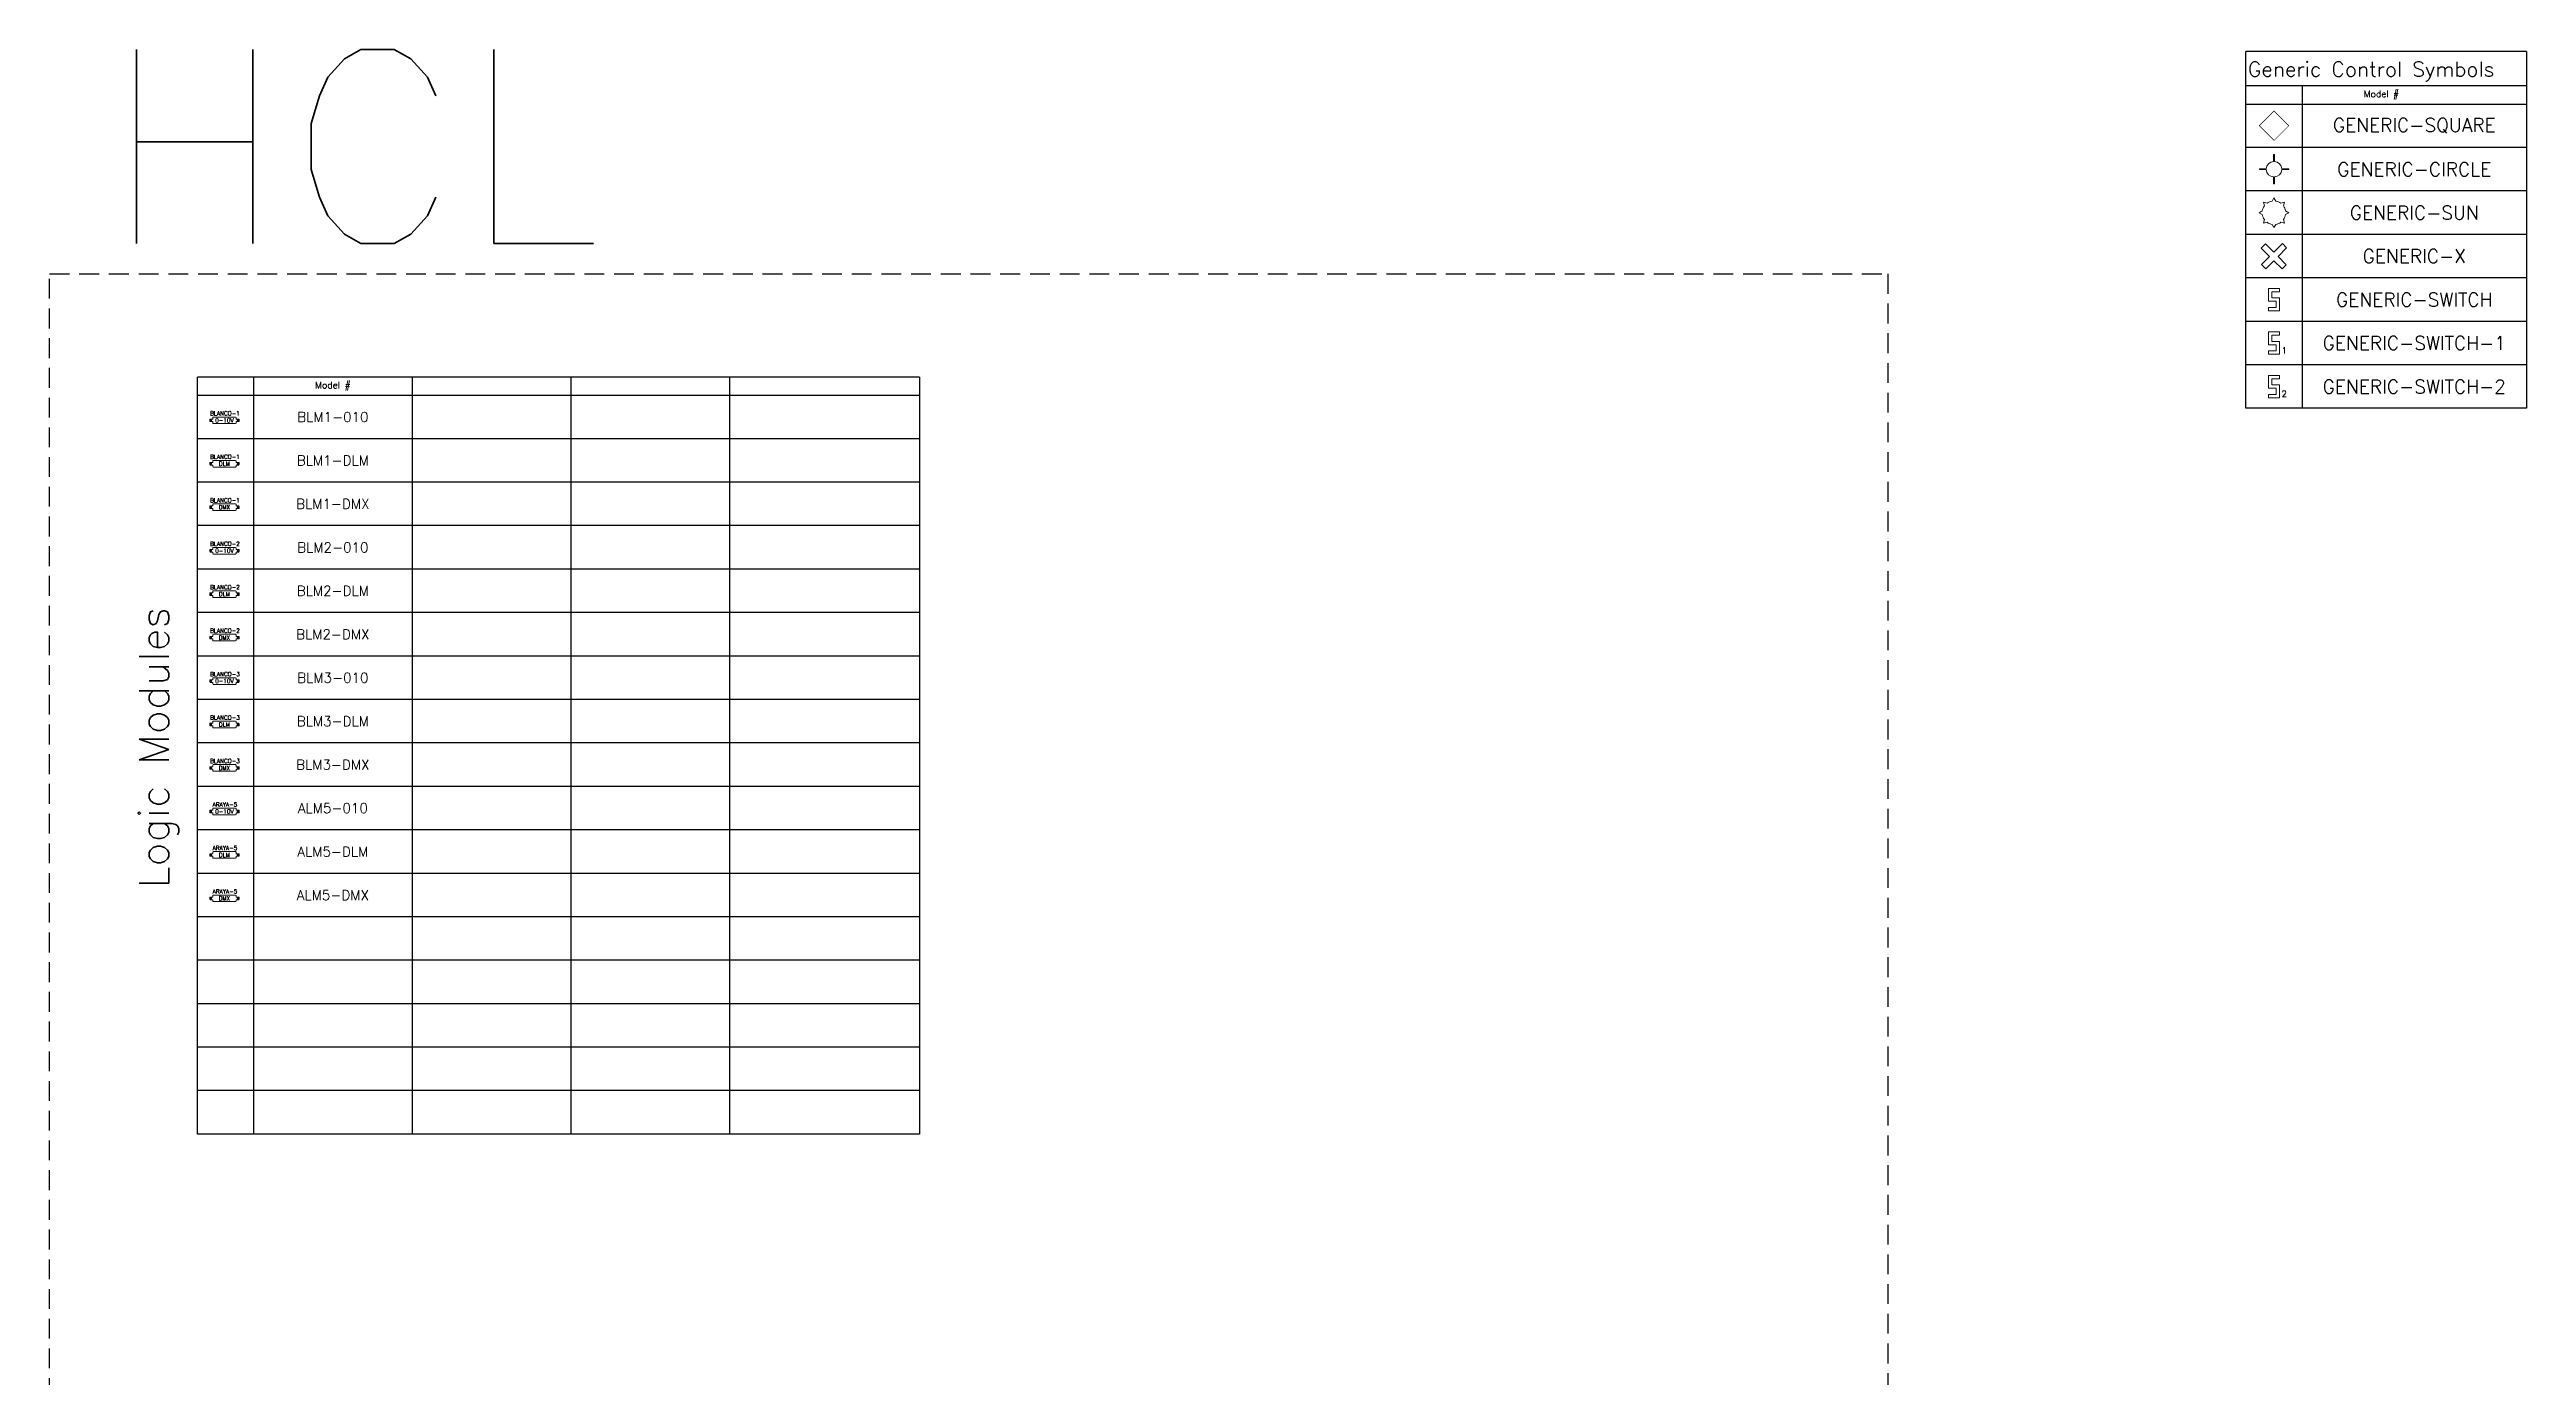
# Model space of a CAD drawing. Header units: inches. Extents: x -13775 to 9910, y -4933 to 5507.
# Drawn here: x -221 to 2780, y -3324 to -1715 of the extents above; entities that cross this region are included whole.
import ezdxf
from ezdxf.enums import TextEntityAlignment as Align

# ---------------------------------------------------------------- set-up
doc = ezdxf.new("R2010")
doc.units = ezdxf.units.IN
doc.header["$LTSCALE"] = 48
doc.header["$MEASUREMENT"] = 0
doc.linetypes.add('DASHED', pattern=[0.75, 0.5, -0.25])
doc.layers.add('Boxes', color=7, linetype='Continuous')
doc.layers.add('Text', color=7, linetype='Continuous')
doc.layers.add('WATTSTOPPER', color=160, linetype='Continuous', lineweight=0)
doc.styles.add('ROMANC', font='COMPLEX.SHX')
doc.styles.add('ROMANS', font='ROMANS')
doc.styles.add('WSNotes', font='complex.shx', dxfattribs={"height": 18})

# ---------------------------------------------------------------- blocks, each defined once
blk = doc.blocks.new('GENERIC-SQUARE')
at = {"linetype": 'Continuous'}
blk.add_wipeout([(0, -17.8), (-17.8, 0), (0, 17.8), (17.8, 0)], dxfattribs=at)
at = {"linetype": 'Continuous', "const_width": 0.75}
blk.add_lwpolyline([(0, -17.8), (-17.8, 0), (0, 17.8), (17.8, 0)], close=True, dxfattribs=at)
at = {"style": 'ROMANC'}
blk.add_attdef('CIRCUIT', text='', height=7.51, dxfattribs=at).set_placement((0, -19.4), align=Align.TOP_CENTER)
at = {"style": 'WSNotes', "flags": 1}
blk.add_attdef('ROOMID', (30.7, -11.2), '', height=10.6, dxfattribs=at)
blk = doc.blocks.new('GENERIC-CIRCLE')
blk.add_wipeout([(-0.5, 17.8), (-0.5, 9.3), (-3.6, 8.7), (-6.6, 6.6), (-8.7, 3.6), (-9.3, 0.5), (-17.8, 0.5), (-17.8, -0.5), (-9.3, -0.5), (-8.7, -3.6), (-6.6, -6.6), (-3.6, -8.7), (-0.5, -9.3), (-0.5, -17.8), (0.5, -17.8), (0.5, -9.3), (3.6, -8.7), (6.6, -6.6), (8.7, -3.6), (9.3, -0.5), (17.8, -0.5), (17.8, 0.5), (9.3, 0.5), (8.7, 3.6), (6.6, 6.6), (3.6, 8.7), (0.5, 9.3), (0.5, 17.8)])
blk.add_lwpolyline([(-9.4, 0.5), (-17.8, 0.5), (-17.8, -0.5), (-9.4, -0.5, 0.383328), (-0.5, -9.4), (-0.5, -17.8), (0.5, -17.8), (0.5, -9.4, 0.383328), (9.4, -0.5), (17.8, -0.5), (17.8, 0.5), (9.4, 0.5, 0.383328), (0.5, 9.4), (0.5, 17.8), (-0.5, 17.8), (-0.5, 9.4, 0.383328)], format="xyb", close=True)
at = {"style": 'ROMANC'}
blk.add_attdef('CIRCUIT', text='', height=7.51, dxfattribs=at).set_placement((0, -19.4), align=Align.TOP_CENTER)
at = {"style": 'WSNotes', "flags": 1}
blk.add_attdef('ROOMID', (30.7, -11.2), '', height=10.6, dxfattribs=at)
blk = doc.blocks.new('GENERIC-SUN')
at = {"style": 'WSNotes', "flags": 1}
blk.add_attdef('ROOMID', (30.7, -11.2), '', height=10.6, dxfattribs=at)
blk.add_wipeout([(5.5, 13.2), (0, 14.2), (-5.5, 13.2), (-10.1, 10.1), (-13.2, 5.5), (-14.2, 0), (-13.2, -5.5), (-10.1, -10.1), (-5.5, -13.2), (0, -14.2), (5.5, -13.2), (10.1, -10.1), (13.2, -5.5), (14.2, 0), (13.2, 5.5), (10.1, 10.1)])
blk.add_lwpolyline([(-14.1, -2.3, 0.115626), (-11.6, -8.3), (-12.8, -12.8), (-8.3, -11.6, 0.115626), (-2.3, -14.1), (0, -18), (2.3, -14.1, 0.115626), (8.3, -11.6), (12.8, -12.8), (11.6, -8.3, 0.115626), (14.1, -2.3), (18, 0), (14.1, 2.3, 0.115626), (11.6, 8.3), (12.8, 12.8), (8.3, 11.6, 0.115626), (2.3, 14.1), (0, 18), (-2.3, 14.1, 0.115626), (-8.3, 11.6), (-12.8, 12.8), (-11.6, 8.3, 0.115626), (-14.1, 2.3), (-18, 0)], format="xyb", close=True)
at = {"style": 'ROMANC'}
for tag, height, p in [('CIRCUIT', 7.51, (0, -26.1)), ('PANELID', 6, (-2.2, -19.3))]:
    blk.add_attdef(tag, text='', height=height, dxfattribs=at).set_placement(p, align=Align.TOP_CENTER)
blk = doc.blocks.new('GENERIC-X')
at = {"style": 'WSNotes', "flags": 1}
blk.add_attdef('ROOMID', (30.7, -11.2), '', height=10.6, dxfattribs=at)
blk.add_wipeout([(9.7, -15.5), (14.8, -10.4), (4.8, -0.3), (15.2, 10.1), (10.1, 15.2), (-0.3, 4.8), (-10.4, 14.8), (-15.5, 9.7), (-5.5, -0.3), (-15.2, -10.1), (-10.1, -15.2), (-0.3, -5.5)])
blk.add_lwpolyline([(9.7, -15.5), (14.8, -10.4), (4.8, -0.3), (15.2, 10.1), (10.1, 15.2), (-0.3, 4.8), (-10.4, 14.8), (-15.5, 9.7), (-5.5, -0.3), (-15.2, -10.1), (-10.1, -15.2), (-0.3, -5.5)], close=True)
at = {"style": 'ROMANC'}
blk.add_attdef('CIRCUIT', text='', height=7.51, dxfattribs=at).set_placement((0, -19.4), align=Align.TOP_CENTER)
blk = doc.blocks.new('*U573')
at = {"style": 'WSNotes', "flags": 1}
blk.add_attdef('ROOMID', (38.3, 11.6), '', height=10.6, dxfattribs=at)
at = {"style": 'ROMANC'}
blk.add_attdef('CIRCUIT', text='', height=6, dxfattribs=at).set_placement((9.9, -10), align=Align.TOP_CENTER)
blk.add_wipeout([(-6.7, 4), (2.7, 4), (2.7, 11.5), (0, 11.5), (-6.7, 11.5), (-6.7, 27), (6.7, 27), (6.7, 23), (-2.7, 23), (-2.7, 15.5), (0, 15.5), (6.7, 15.5), (6.7, 0), (-6.7, 0)])
blk.add_lwpolyline([(-6.7, 4), (2.7, 4), (2.7, 11.5), (0, 11.5), (-6.7, 11.5), (-6.7, 27), (6.7, 27), (6.7, 23), (-2.7, 23), (-2.7, 15.5), (0, 15.5), (6.7, 15.5), (6.7, 0), (-6.7, 0)], close=True)
blk = doc.blocks.new('BLM1-010')
blk.add_wipeout([(-20, -8), (20, -8), (20, 8), (-20, 8)])
blk.add_lwpolyline([(16.6, -4), (16.6, -3), (16, -2.5), (13.3, -2.5, -0.414214), (12.8, -1.9), (12.8, -0.5), (12.3, 0), (-12.3, 0), (-14.8, 0), (-15.3, -0.5), (-15.3, -1.9, -0.414214), (-15.8, -2.5), (-18.6, -2.5), (-19.1, -2.9), (-19.1, -4), (-19.1, -5.1), (-18.6, -5.6), (-15.8, -5.6, -0.414214), (-15.3, -6.1), (-15.3, -7.5), (-14.8, -8), (-12.3, -8), (12.3, -8), (12.8, -7.5), (12.8, -6.1, -0.414214), (13.3, -5.6), (16, -5.6), (16.6, -5.1)], format="xyb", close=True)
for centre in [(-17.5, -4), (15, -4)]:
    blk.add_circle(centre, 0.685)
at = {"char_height": 5, "width": 0.167, "attachment_point": 5, "style": 'WSNotes'}
for s, insert in [('BLANCO-1', (-0.6, 4.4)), ('0-10V', (-1.3, -4))]:
    blk.add_mtext(s, dxfattribs=dict(at, insert=insert))
blk = doc.blocks.new('BLM1-DLM')
blk.add_wipeout([(-20, -8), (20, -8), (20, 8), (-20, 8)])
blk.add_lwpolyline([(16.6, -4), (16.6, -3), (16, -2.5), (13.3, -2.5, -0.414214), (12.8, -1.9), (12.8, -0.5), (12.3, 0), (-12.3, 0), (-14.8, 0), (-15.3, -0.5), (-15.3, -1.9, -0.414214), (-15.8, -2.5), (-18.6, -2.5), (-19.1, -2.9), (-19.1, -4), (-19.1, -5.1), (-18.6, -5.6), (-15.8, -5.6, -0.414214), (-15.3, -6.1), (-15.3, -7.5), (-14.8, -8), (-12.3, -8), (12.3, -8), (12.8, -7.5), (12.8, -6.1, -0.414214), (13.3, -5.6), (16, -5.6), (16.6, -5.1)], format="xyb", close=True)
for centre in [(-17.5, -4), (15, -4)]:
    blk.add_circle(centre, 0.685)
at = {"char_height": 5, "width": 0.167, "attachment_point": 5, "style": 'WSNotes'}
for s, insert in [('BLANCO-1', (-0.6, 4.4)), ('DLM', (-1.3, -4))]:
    blk.add_mtext(s, dxfattribs=dict(at, insert=insert))
blk = doc.blocks.new('BLM2-010')
blk.add_wipeout([(21, 8), (-21, 8), (-21, -8), (21, -8)])
blk.add_lwpolyline([(16.6, -4), (16.6, -3), (16, -2.5), (13.3, -2.5, -0.414214), (12.8, -1.9), (12.8, -0.5), (12.3, 0), (-12.3, 0), (-14.8, 0), (-15.3, -0.5), (-15.3, -1.9, -0.414214), (-15.8, -2.5), (-18.6, -2.5), (-19.1, -2.9), (-19.1, -4), (-19.1, -5.1), (-18.6, -5.6), (-15.8, -5.6, -0.414214), (-15.3, -6.1), (-15.3, -7.5), (-14.8, -8), (-12.3, -8), (12.3, -8), (12.8, -7.5), (12.8, -6.1, -0.414214), (13.3, -5.6), (16, -5.6), (16.6, -5.1)], format="xyb", close=True)
for centre in [(-17.5, -4), (15, -4)]:
    blk.add_circle(centre, 0.685)
at = {"char_height": 5, "width": 0.167, "attachment_point": 5, "style": 'WSNotes'}
for s, insert in [('BLANCO-2', (-0.6, 4.4)), ('0-10V', (-1.3, -4))]:
    blk.add_mtext(s, dxfattribs=dict(at, insert=insert))
blk = doc.blocks.new('BLM2-DLM')
blk.add_wipeout([(21, 8), (-21, 8), (-21, -8), (21, -8)])
blk.add_lwpolyline([(16.6, -4), (16.6, -3), (16, -2.5), (13.3, -2.5, -0.414214), (12.8, -1.9), (12.8, -0.5), (12.3, 0), (-12.3, 0), (-14.8, 0), (-15.3, -0.5), (-15.3, -1.9, -0.414214), (-15.8, -2.5), (-18.6, -2.5), (-19.1, -2.9), (-19.1, -4), (-19.1, -5.1), (-18.6, -5.6), (-15.8, -5.6, -0.414214), (-15.3, -6.1), (-15.3, -7.5), (-14.8, -8), (-12.3, -8), (12.3, -8), (12.8, -7.5), (12.8, -6.1, -0.414214), (13.3, -5.6), (16, -5.6), (16.6, -5.1)], format="xyb", close=True)
for centre in [(-17.5, -4), (15, -4)]:
    blk.add_circle(centre, 0.685)
at = {"char_height": 5, "width": 0.167, "attachment_point": 5, "style": 'WSNotes'}
for s, insert in [('BLANCO-2', (-0.6, 4.4)), ('DLM', (-1.3, -4))]:
    blk.add_mtext(s, dxfattribs=dict(at, insert=insert))
blk = doc.blocks.new('BLM2-DMX')
blk.add_wipeout([(21, 8), (-21, 8), (-21, -8), (21, -8)])
blk.add_lwpolyline([(16.6, -4), (16.6, -3), (16, -2.5), (13.3, -2.5, -0.414214), (12.8, -1.9), (12.8, -0.5), (12.3, 0), (-12.3, 0), (-14.8, 0), (-15.3, -0.5), (-15.3, -1.9, -0.414214), (-15.8, -2.5), (-18.6, -2.5), (-19.1, -2.9), (-19.1, -4), (-19.1, -5.1), (-18.6, -5.6), (-15.8, -5.6, -0.414214), (-15.3, -6.1), (-15.3, -7.5), (-14.8, -8), (-12.3, -8), (12.3, -8), (12.8, -7.5), (12.8, -6.1, -0.414214), (13.3, -5.6), (16, -5.6), (16.6, -5.1)], format="xyb", close=True)
for centre in [(-17.5, -4), (15, -4)]:
    blk.add_circle(centre, 0.685)
at = {"char_height": 5, "width": 0.167, "attachment_point": 5, "style": 'WSNotes'}
for s, insert in [('BLANCO-2', (-0.6, 4.4)), ('DMX', (-1.3, -4))]:
    blk.add_mtext(s, dxfattribs=dict(at, insert=insert))
blk = doc.blocks.new('BLM3-010')
blk.add_wipeout([(21, 8), (-21, 8), (-21, -8), (21, -8)])
blk.add_lwpolyline([(16.6, -4), (16.6, -3), (16, -2.5), (13.3, -2.5, -0.414214), (12.8, -1.9), (12.8, -0.5), (12.3, 0), (-12.3, 0), (-14.8, 0), (-15.3, -0.5), (-15.3, -1.9, -0.414214), (-15.8, -2.5), (-18.6, -2.5), (-19.1, -2.9), (-19.1, -4), (-19.1, -5.1), (-18.6, -5.6), (-15.8, -5.6, -0.414214), (-15.3, -6.1), (-15.3, -7.5), (-14.8, -8), (-12.3, -8), (12.3, -8), (12.8, -7.5), (12.8, -6.1, -0.414214), (13.3, -5.6), (16, -5.6), (16.6, -5.1)], format="xyb", close=True)
for centre in [(-17.5, -4), (15, -4)]:
    blk.add_circle(centre, 0.685)
at = {"char_height": 5, "width": 0.167, "attachment_point": 5, "style": 'WSNotes'}
for s, insert in [('BLANCO-3', (-0.6, 4.4)), ('0-10V', (-1.3, -4))]:
    blk.add_mtext(s, dxfattribs=dict(at, insert=insert))
blk = doc.blocks.new('BLM3-DLM')
blk.add_wipeout([(21, 8), (-21, 8), (-21, -8), (21, -8)])
blk.add_lwpolyline([(16.6, -4), (16.6, -3), (16, -2.5), (13.3, -2.5, -0.414214), (12.8, -1.9), (12.8, -0.5), (12.3, 0), (-12.3, 0), (-14.8, 0), (-15.3, -0.5), (-15.3, -1.9, -0.414214), (-15.8, -2.5), (-18.6, -2.5), (-19.1, -2.9), (-19.1, -4), (-19.1, -5.1), (-18.6, -5.6), (-15.8, -5.6, -0.414214), (-15.3, -6.1), (-15.3, -7.5), (-14.8, -8), (-12.3, -8), (12.3, -8), (12.8, -7.5), (12.8, -6.1, -0.414214), (13.3, -5.6), (16, -5.6), (16.6, -5.1)], format="xyb", close=True)
for centre in [(-17.5, -4), (15, -4)]:
    blk.add_circle(centre, 0.685)
at = {"char_height": 5, "width": 0.167, "attachment_point": 5, "style": 'WSNotes'}
for s, insert in [('BLANCO-3', (-0.6, 4.4)), ('DLM', (-1.3, -4))]:
    blk.add_mtext(s, dxfattribs=dict(at, insert=insert))
blk = doc.blocks.new('BLM3-DMX')
blk.add_wipeout([(21, 8), (-21, 8), (-21, -8), (21, -8)])
blk.add_lwpolyline([(16.6, -4), (16.6, -3), (16, -2.5), (13.3, -2.5, -0.414214), (12.8, -1.9), (12.8, -0.5), (12.3, 0), (-12.3, 0), (-14.8, 0), (-15.3, -0.5), (-15.3, -1.9, -0.414214), (-15.8, -2.5), (-18.6, -2.5), (-19.1, -2.9), (-19.1, -4), (-19.1, -5.1), (-18.6, -5.6), (-15.8, -5.6, -0.414214), (-15.3, -6.1), (-15.3, -7.5), (-14.8, -8), (-12.3, -8), (12.3, -8), (12.8, -7.5), (12.8, -6.1, -0.414214), (13.3, -5.6), (16, -5.6), (16.6, -5.1)], format="xyb", close=True)
for centre in [(-17.5, -4), (15, -4)]:
    blk.add_circle(centre, 0.685)
at = {"char_height": 5, "width": 0.167, "attachment_point": 5, "style": 'WSNotes'}
for s, insert in [('BLANCO-3', (-0.6, 4.4)), ('DMX', (-1.3, -4))]:
    blk.add_mtext(s, dxfattribs=dict(at, insert=insert))
blk = doc.blocks.new('ALM5-010')
blk.add_wipeout([(-20, -8), (20, -8), (20, 8), (-20, 8)])
blk.add_lwpolyline([(16.6, -4), (16.6, -3), (16, -2.5), (13.3, -2.5, -0.414214), (12.8, -1.9), (12.8, -0.5), (12.3, 0), (-12.3, 0), (-14.8, 0), (-15.3, -0.5), (-15.3, -1.9, -0.414214), (-15.8, -2.5), (-18.6, -2.5), (-19.1, -2.9), (-19.1, -4), (-19.1, -5.1), (-18.6, -5.6), (-15.8, -5.6, -0.414214), (-15.3, -6.1), (-15.3, -7.5), (-14.8, -8), (-12.3, -8), (12.3, -8), (12.8, -7.5), (12.8, -6.1, -0.414214), (13.3, -5.6), (16, -5.6), (16.6, -5.1)], format="xyb", close=True)
for centre in [(-17.5, -4), (15, -4)]:
    blk.add_circle(centre, 0.685)
at = {"char_height": 5, "width": 0.167, "attachment_point": 5, "style": 'WSNotes'}
for s, insert in [('ARAYA-5', (-0.6, 4.4)), ('0-10V', (-1.3, -4))]:
    blk.add_mtext(s, dxfattribs=dict(at, insert=insert))
blk = doc.blocks.new('ALM5-DLM')
blk.add_wipeout([(-20, -8), (20, -8), (20, 8), (-20, 8)])
blk.add_lwpolyline([(16.6, -4), (16.6, -3), (16, -2.5), (13.3, -2.5, -0.414214), (12.8, -1.9), (12.8, -0.5), (12.3, 0), (-12.3, 0), (-14.8, 0), (-15.3, -0.5), (-15.3, -1.9, -0.414214), (-15.8, -2.5), (-18.6, -2.5), (-19.1, -2.9), (-19.1, -4), (-19.1, -5.1), (-18.6, -5.6), (-15.8, -5.6, -0.414214), (-15.3, -6.1), (-15.3, -7.5), (-14.8, -8), (-12.3, -8), (12.3, -8), (12.8, -7.5), (12.8, -6.1, -0.414214), (13.3, -5.6), (16, -5.6), (16.6, -5.1)], format="xyb", close=True)
for centre in [(-17.5, -4), (15, -4)]:
    blk.add_circle(centre, 0.685)
at = {"char_height": 5, "width": 0.167, "attachment_point": 5, "style": 'WSNotes'}
for s, insert in [('ARAYA-5', (-0.6, 4.4)), ('DLM', (-1.3, -4))]:
    blk.add_mtext(s, dxfattribs=dict(at, insert=insert))
blk = doc.blocks.new('ALM5-DMX')
blk.add_wipeout([(-20, -8), (20, -8), (20, 8), (-20, 8)])
blk.add_lwpolyline([(16.6, -4), (16.6, -3), (16, -2.5), (13.3, -2.5, -0.414214), (12.8, -1.9), (12.8, -0.5), (12.3, 0), (-12.3, 0), (-14.8, 0), (-15.3, -0.5), (-15.3, -1.9, -0.414214), (-15.8, -2.5), (-18.6, -2.5), (-19.1, -2.9), (-19.1, -4), (-19.1, -5.1), (-18.6, -5.6), (-15.8, -5.6, -0.414214), (-15.3, -6.1), (-15.3, -7.5), (-14.8, -8), (-12.3, -8), (12.3, -8), (12.8, -7.5), (12.8, -6.1, -0.414214), (13.3, -5.6), (16, -5.6), (16.6, -5.1)], format="xyb", close=True)
for centre in [(-17.5, -4), (15, -4)]:
    blk.add_circle(centre, 0.685)
at = {"char_height": 5, "width": 0.167, "attachment_point": 5, "style": 'WSNotes'}
for s, insert in [('ARAYA-5', (-0.6, 4.4)), ('DMX', (-1.3, -4))]:
    blk.add_mtext(s, dxfattribs=dict(at, insert=insert))
blk = doc.blocks.new('BLM1-DMX')
blk.add_wipeout([(-20, -8), (20, -8), (20, 8), (-20, 8)])
blk.add_lwpolyline([(16.6, -4), (16.6, -3), (16, -2.5), (13.3, -2.5, -0.414214), (12.8, -1.9), (12.8, -0.5), (12.3, 0), (-12.3, 0), (-14.8, 0), (-15.3, -0.5), (-15.3, -1.9, -0.414214), (-15.8, -2.5), (-18.6, -2.5), (-19.1, -2.9), (-19.1, -4), (-19.1, -5.1), (-18.6, -5.6), (-15.8, -5.6, -0.414214), (-15.3, -6.1), (-15.3, -7.5), (-14.8, -8), (-12.3, -8), (12.3, -8), (12.8, -7.5), (12.8, -6.1, -0.414214), (13.3, -5.6), (16, -5.6), (16.6, -5.1)], format="xyb", close=True)
for centre in [(-17.5, -4), (15, -4)]:
    blk.add_circle(centre, 0.685)
at = {"char_height": 5, "width": 0.167, "attachment_point": 5, "style": 'WSNotes'}
for s, insert in [('BLANCO-1', (-0.6, 4.4)), ('DMX', (-1.3, -4))]:
    blk.add_mtext(s, dxfattribs=dict(at, insert=insert))
blk = doc.blocks.new('GENERIC-SWITCH-1')
at = {"style": 'WSNotes', "flags": 1}
blk.add_attdef('ROOMID', (38.3, 11.6), '', height=10.6, dxfattribs=at)
blk.add_wipeout([(-6.7, 0), (15.8, 0), (15.8, 27), (-6.7, 27)])
blk.add_lwpolyline([(-6.7, 4), (2.7, 4), (2.7, 11.5), (0, 11.5), (-6.7, 11.5), (-6.7, 27), (6.7, 27), (6.7, 23), (-2.7, 23), (-2.7, 15.5), (0, 15.5), (6.7, 15.5), (6.7, 0), (-6.7, 0)], close=True)
at = {"style": 'ROMANC'}
blk.add_text('1', height=7.51, dxfattribs=at).set_placement((9.1, 1))
blk.add_attdef('CIRCUIT', text='', height=6, dxfattribs=at).set_placement((9.9, -10), align=Align.TOP_CENTER)
blk = doc.blocks.new('GENERIC-SWITCH-2')
at = {"style": 'WSNotes', "flags": 1}
blk.add_attdef('ROOMID', (38.3, 11.6), '', height=10.6, dxfattribs=at)
blk.add_wipeout([(-6.7, 0), (15.8, 0), (15.8, 27), (-6.7, 27)])
blk.add_lwpolyline([(-6.7, 4), (2.7, 4), (2.7, 11.5), (0, 11.5), (-6.7, 11.5), (-6.7, 27), (6.7, 27), (6.7, 23), (-2.7, 23), (-2.7, 15.5), (0, 15.5), (6.7, 15.5), (6.7, 0), (-6.7, 0)], close=True)
at = {"style": 'ROMANC'}
blk.add_text('2', height=7.51, dxfattribs=at).set_placement((9.1, 1))
blk.add_attdef('CIRCUIT', text='', height=6, dxfattribs=at).set_placement((9.9, -10), align=Align.TOP_CENTER)

msp = doc.modelspace()

# ---------------------------------------------------------------- linework, layer by layer
at = {"layer": 'Boxes', "color": 2}
msp.add_line((2508.5, -1759), (2508.5, -2149.6), dxfattribs=at)
at = {"layer": 'Boxes', "color": 1}
for p, q in [((218.6, -2111.9), (218.6, -3029)), ((410.8, -2111.9), (410.8, -3029)), ((603, -2111.9), (603, -3029))]:
    msp.add_line(p, q, dxfattribs=at)
at = {"layer": 'Boxes', "color": 2}
for points in [[(2780.3, -1717.3), (2780.3, -2149.6), (2440.5, -2149.6), (2440.5, -1717.3)], [(2780.3, -1717.3), (2440.5, -1717.3)], [(2780.3, -1759), (2440.5, -1759)], [(2440.5, -1781), (2780.3, -1781)], [(2780.3, -1833.7), (2440.5, -1833.7)], [(2780.3, -1886.3), (2440.5, -1886.3)], [(2780.3, -1991.6), (2440.5, -1991.6)], [(2780.3, -2097), (2440.5, -2097)], [(2780.3, -2149.6), (2440.5, -2149.6)]]:
    msp.add_lwpolyline(points, dxfattribs=at)
at = {"layer": 'Boxes', "color": 1}
for points in [[(833.4, -2111.9), (-41.5, -2111.9)], [(-41.5, -2133.9), (833.4, -2133.9)], [(833.4, -2186.5), (-41.5, -2186.5)], [(833.4, -2239.2), (-41.5, -2239.2)], [(833.4, -2291.8), (-41.5, -2291.8)], [(833.4, -2344.5), (-41.5, -2344.5)], [(833.4, -2397.1), (-41.5, -2397.1)], [(833.4, -2449.8), (-41.5, -2449.8)], [(833.4, -2502.5), (-41.5, -2502.5)], [(833.4, -2555.1), (-41.5, -2555.1)], [(833.4, -2607.8), (-41.5, -2607.8)], [(833.4, -2660.4), (-41.5, -2660.4)], [(833.4, -2713.1), (-41.5, -2713.1)], [(833.4, -2765.7), (-41.5, -2765.7)], [(833.4, -2818.4), (-41.5, -2818.4)], [(833.4, -2871.1), (-41.5, -2871.1)], [(833.4, -2923.7), (-41.5, -2923.7)], [(833.4, -2976.4), (-41.5, -2976.4)]]:
    msp.add_lwpolyline(points, dxfattribs=at)

# ---------------------------------------------------------------- block references
at = {"layer": 'WATTSTOPPER'}
for name, p in [('BLM1-010', (-7.6, -2160.2)), ('BLM1-DLM', (-7.6, -2212.8))]:
    msp.add_blockref(name, p, dxfattribs=at)

# ---------------------------------------------------------------- texts
at = {"layer": 'Text', "color": 3, "insert": (146.5, -1832.4), "char_height": 234.9, "attachment_point": 5, "style": 'ROMANS'}
msp.add_mtext('HCL', dxfattribs=at)
at = {"layer": 'Text', "color": 2, "style": 'ROMANS'}
for s, insert, char_height, attachment_point in [('Generic Control Symbols', (2443, -1741.8), 18, 4), ('Model #', (2604.6, -1770), 8, 5), ('{\\H0.91667x;GENERIC-SQUARE}', (2644.4, -1807.3), 18, 5), ('{\\H0.91667x;GENERIC-CIRCLE}', (2644.4, -1860), 18, 5), ('{\\H0.91667x;GENERIC-SUN}', (2644.4, -1912.7), 18, 5), ('{\\H0.91667x;GENERIC-X}', (2644.4, -1965.3), 18, 5), ('{\\H0.91667x;GENERIC-SWITCH}', (2644.4, -2018), 18, 5), ('{\\H0.91667x;GENERIC-SWITCH-1}', (2644.4, -2070.6), 18, 5), ('{\\H0.91667x;GENERIC-SWITCH-2}', (2644.4, -2123.3), 18, 5)]:
    msp.add_mtext(s, dxfattribs=dict(at, insert=insert, char_height=char_height, attachment_point=attachment_point))
at = {"layer": 'Text', "color": 1, "attachment_point": 5, "style": 'ROMANS'}
for s, insert, char_height in [('Model #', (122.5, -2122.9), 8), ('BLM1-010', (122.5, -2160.2), 12), ('BLM1-DLM', (122.5, -2212.8), 12), ('BLM1-DMX', (122.5, -2265.5), 12), ('BLM2-010', (122.5, -2318.2), 12), ('BLM2-DLM', (122.5, -2370.8), 12), ('BLM2-DMX', (122.5, -2423.5), 12), ('BLM3-010', (122.5, -2476.1), 12), ('BLM3-DLM', (122.5, -2528.8), 12), ('BLM3-DMX', (122.5, -2581.4), 12), ('ALM5-010', (122.5, -2634.1), 12), ('ALM5-DLM', (122.5, -2686.8), 12), ('ALM5-DMX', (122.5, -2739.4), 12)]:
    msp.add_mtext(s, dxfattribs=dict(at, insert=insert, char_height=char_height))
at = {"layer": 'Text', "color": 1, "insert": (-88.2, -2731.2), "char_height": 36, "attachment_point": 4, "rotation": 90, "style": 'ROMANS'}
msp.add_mtext('Logic Modules', dxfattribs=at)

# ---------------------------------------------------------------- next in the draw order: linework, layer by layer
at = {"layer": 'Boxes', "color": 1}
msp.add_line((26.4, -2111.9), (26.4, -3029), dxfattribs=at)
at = {"layer": 'Boxes', "color": 1, "linetype": 'DASHED'}
msp.add_lwpolyline([(-220.8, -1986.8), (2006.5, -1986.8), (2006.5, -4932.8), (-220.8, -4932.8)], close=True, dxfattribs=at)
at = {"layer": 'Boxes', "color": 1}
msp.add_lwpolyline([(833.4, -2111.9), (833.4, -3029), (-41.5, -3029), (-41.5, -2111.9)], dxfattribs=at)

# ---------------------------------------------------------------- next in the draw order: block references
at = {"layer": 'WATTSTOPPER'}
for name, p in [('GENERIC-SQUARE', (2474.5, -1807.3)), ('GENERIC-CIRCLE', (2474.5, -1860)), ('GENERIC-SUN', (2474.4, -1912.7)), ('*U573', (2474.5, -2031.4)), ('GENERIC-SWITCH-2', (2474.5, -2136.8))]:
    msp.add_blockref(name, p, dxfattribs=at)

# ---------------------------------------------------------------- next in the draw order: linework, layer by layer
at = {"layer": 'Boxes', "color": 2}
for points in [[(2780.3, -1939), (2440.5, -1939)], [(2780.3, -2044.3), (2440.5, -2044.3)]]:
    msp.add_lwpolyline(points, dxfattribs=at)

# ---------------------------------------------------------------- next in the draw order: block references
at = {"layer": 'WATTSTOPPER'}
for name, p in [('BLM1-DMX', (-7.6, -2265.5)), ('BLM2-010', (-7.6, -2318.2)), ('BLM2-DLM', (-7.6, -2370.8)), ('BLM2-DMX', (-7.6, -2423.5)), ('BLM3-010', (-7.6, -2476.1)), ('BLM3-DLM', (-7.6, -2528.8)), ('BLM3-DMX', (-7.6, -2581.4)), ('ALM5-010', (-7.6, -2634.1)), ('ALM5-DLM', (-7.6, -2686.8)), ('ALM5-DMX', (-7.6, -2739.4))]:
    msp.add_blockref(name, p, dxfattribs=at)

# ---------------------------------------------------------------- next in the draw order: block references
for name, p in [('GENERIC-X', (2474.5, -1965.3)), ('GENERIC-SWITCH-1', (2474.5, -2084.1))]:
    msp.add_blockref(name, p, dxfattribs=at)

doc.saveas('drawing.dxf')
